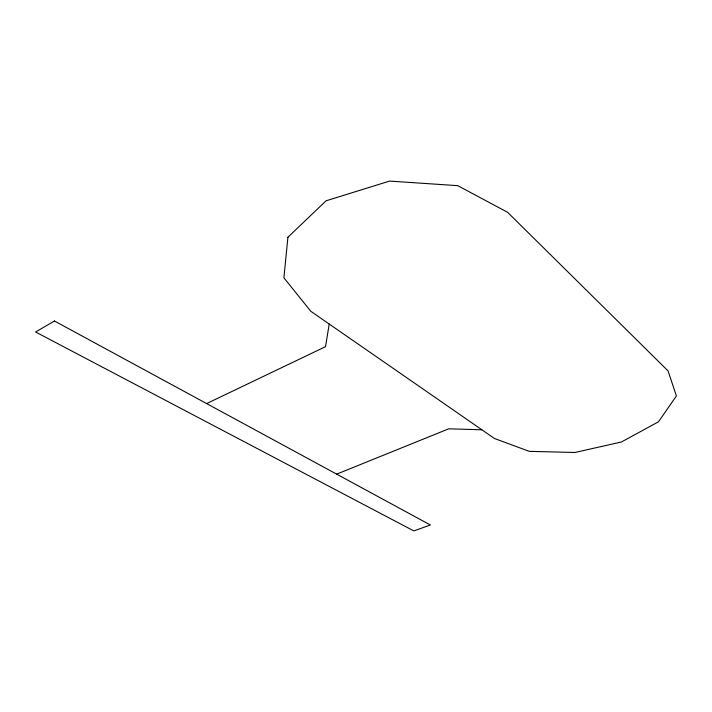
<?xml version="1.0" encoding="UTF-8"?>
<svg xmlns="http://www.w3.org/2000/svg" width="712" height="712" viewBox="0 0 712 712"><rect width="100%" height="100%" fill="white"/><g stroke="black" fill="none" stroke-linecap="round" stroke-linejoin="round"><path stroke-width="1.07" d="M329.22 324.04L325.526 346.664L206.64 403.579M336.66 474.139L448.72 428.82L481.882 429.781M287.906 237.238L283.901 277.805L310.815 311.295L494.529 438.539L529.265 451.337L574.913 452.485L621.442 441.983L658.529 421.762L676.4 395.934L668.052 370.89L507.62 212.318L457.745 185.663L389.598 181.079L326.087 200.802L287.906 237.238M54.477 321.005L35.6 331.997L413.841 530.921L430.395 525.002L54.477 321.005"/></g></svg>
